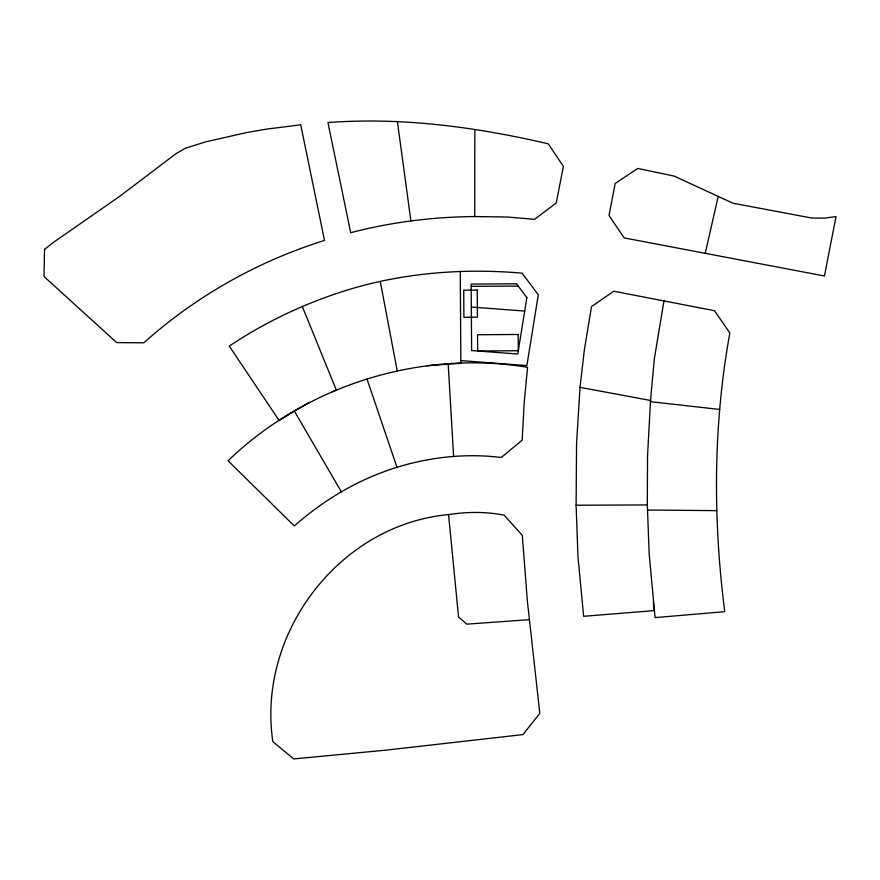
<?xml version="1.0" encoding="UTF-8"?>
<svg xmlns="http://www.w3.org/2000/svg" width="880" height="880" viewBox="0 0 880 880"><rect width="100%" height="100%" fill="white"/><g stroke="black" fill="none" stroke-linecap="round" stroke-linejoin="round"><path stroke-width="1.32" d="M474.738 216.557L507.133 216.997L534.611 219.318L556.237 202.961L563.387 166.386L548.317 143.836C476.278 127.028 401.995 117.04 327.943 122.54L350.702 232.705C391.127 222.134 432.96 216.865 474.738 216.557L474.837 129.481M647.317 504.944L647.537 456.071L650.518 400.466L580.019 387.354L584.353 349.965L591.503 306.614L613.778 291.225L714.461 310.684L729.85 333.003C713.152 424.82 712.888 519.255 724.757 611.688L655.072 617.595L649.165 553.762L647.317 504.944L576.114 505.219L576.554 443.707L580.019 387.354M663.96 300.927L654.368 358.589L650.408 401.665L719.763 409.464M705.243 253.297L718.201 196.405L674.091 176.077L637.78 168.443L615.186 183.447L609.015 215.479L624.184 237.908L824.461 276.001L836 216.557L824.67 218.13L811.668 218.02L732.985 203.225L718.201 196.405M341.374 491.832C389.037 463.837 446.259 450.714 501.281 457.479L522.148 440.187L524.26 401.83L527.571 367.312C420.321 349.613 306.251 385.242 228.074 460.779L294.294 525.965C308.825 513.084 324.61 501.622 341.374 491.832L294.349 411.092L279.169 420.519L229.262 346.126C269.665 319.132 314.347 298.815 361.207 286.022C413.567 272.019 468.127 268.532 522.038 273.13L538.296 294.8L526.878 365.574L460.845 360.591M294.349 411.092L309.573 402.369M332.057 391.743L336.336 390.071L302.258 306.405M448.558 514.591C339.031 524.689 256.762 633.754 272.833 741.631L293.7 758.923L385.484 750.2L522.962 734.591L539.814 713.35L527.296 600.424L522.313 535.337L504.163 515.185C485.815 511.522 466.994 511.775 448.558 514.591L458.535 616.891L466.719 624.151L529.463 619.663M427.262 365.739L460.867 363.242L460.262 271.183M471.207 286.374L518.199 286.077M647.537 510.037L716.738 510.631M471.339 307.043L524.689 311.069M367.015 379.071L396.979 467.335M380.281 281.424L397.243 370.997M397.408 121.737L410.905 221.001M653.334 602.481L654.258 610.61L583.649 616.297L577.962 556.633L576.114 505.219M448.184 363.781L453.596 456.335M44.539 249.392L44 276.485L116.666 342.595L143.814 342.815C195.921 296.175 257.763 261.239 324.522 240.46L300.74 124.817L266.981 129.052L246.279 132.627L205.315 141.944L185.317 148.28L175.945 153.703L119.812 196.24L52.943 242.737L44.539 249.392M526.867 297.627L517.759 354.024L471.614 350.537L471.185 284.097L516.494 283.8L526.867 297.627M477.257 290.092L463.716 290.18L463.892 317.273L477.433 317.185L477.257 290.092M518.188 334.477L477.554 334.741L477.653 350.988L518.298 350.735L518.188 334.477"/></g></svg>
